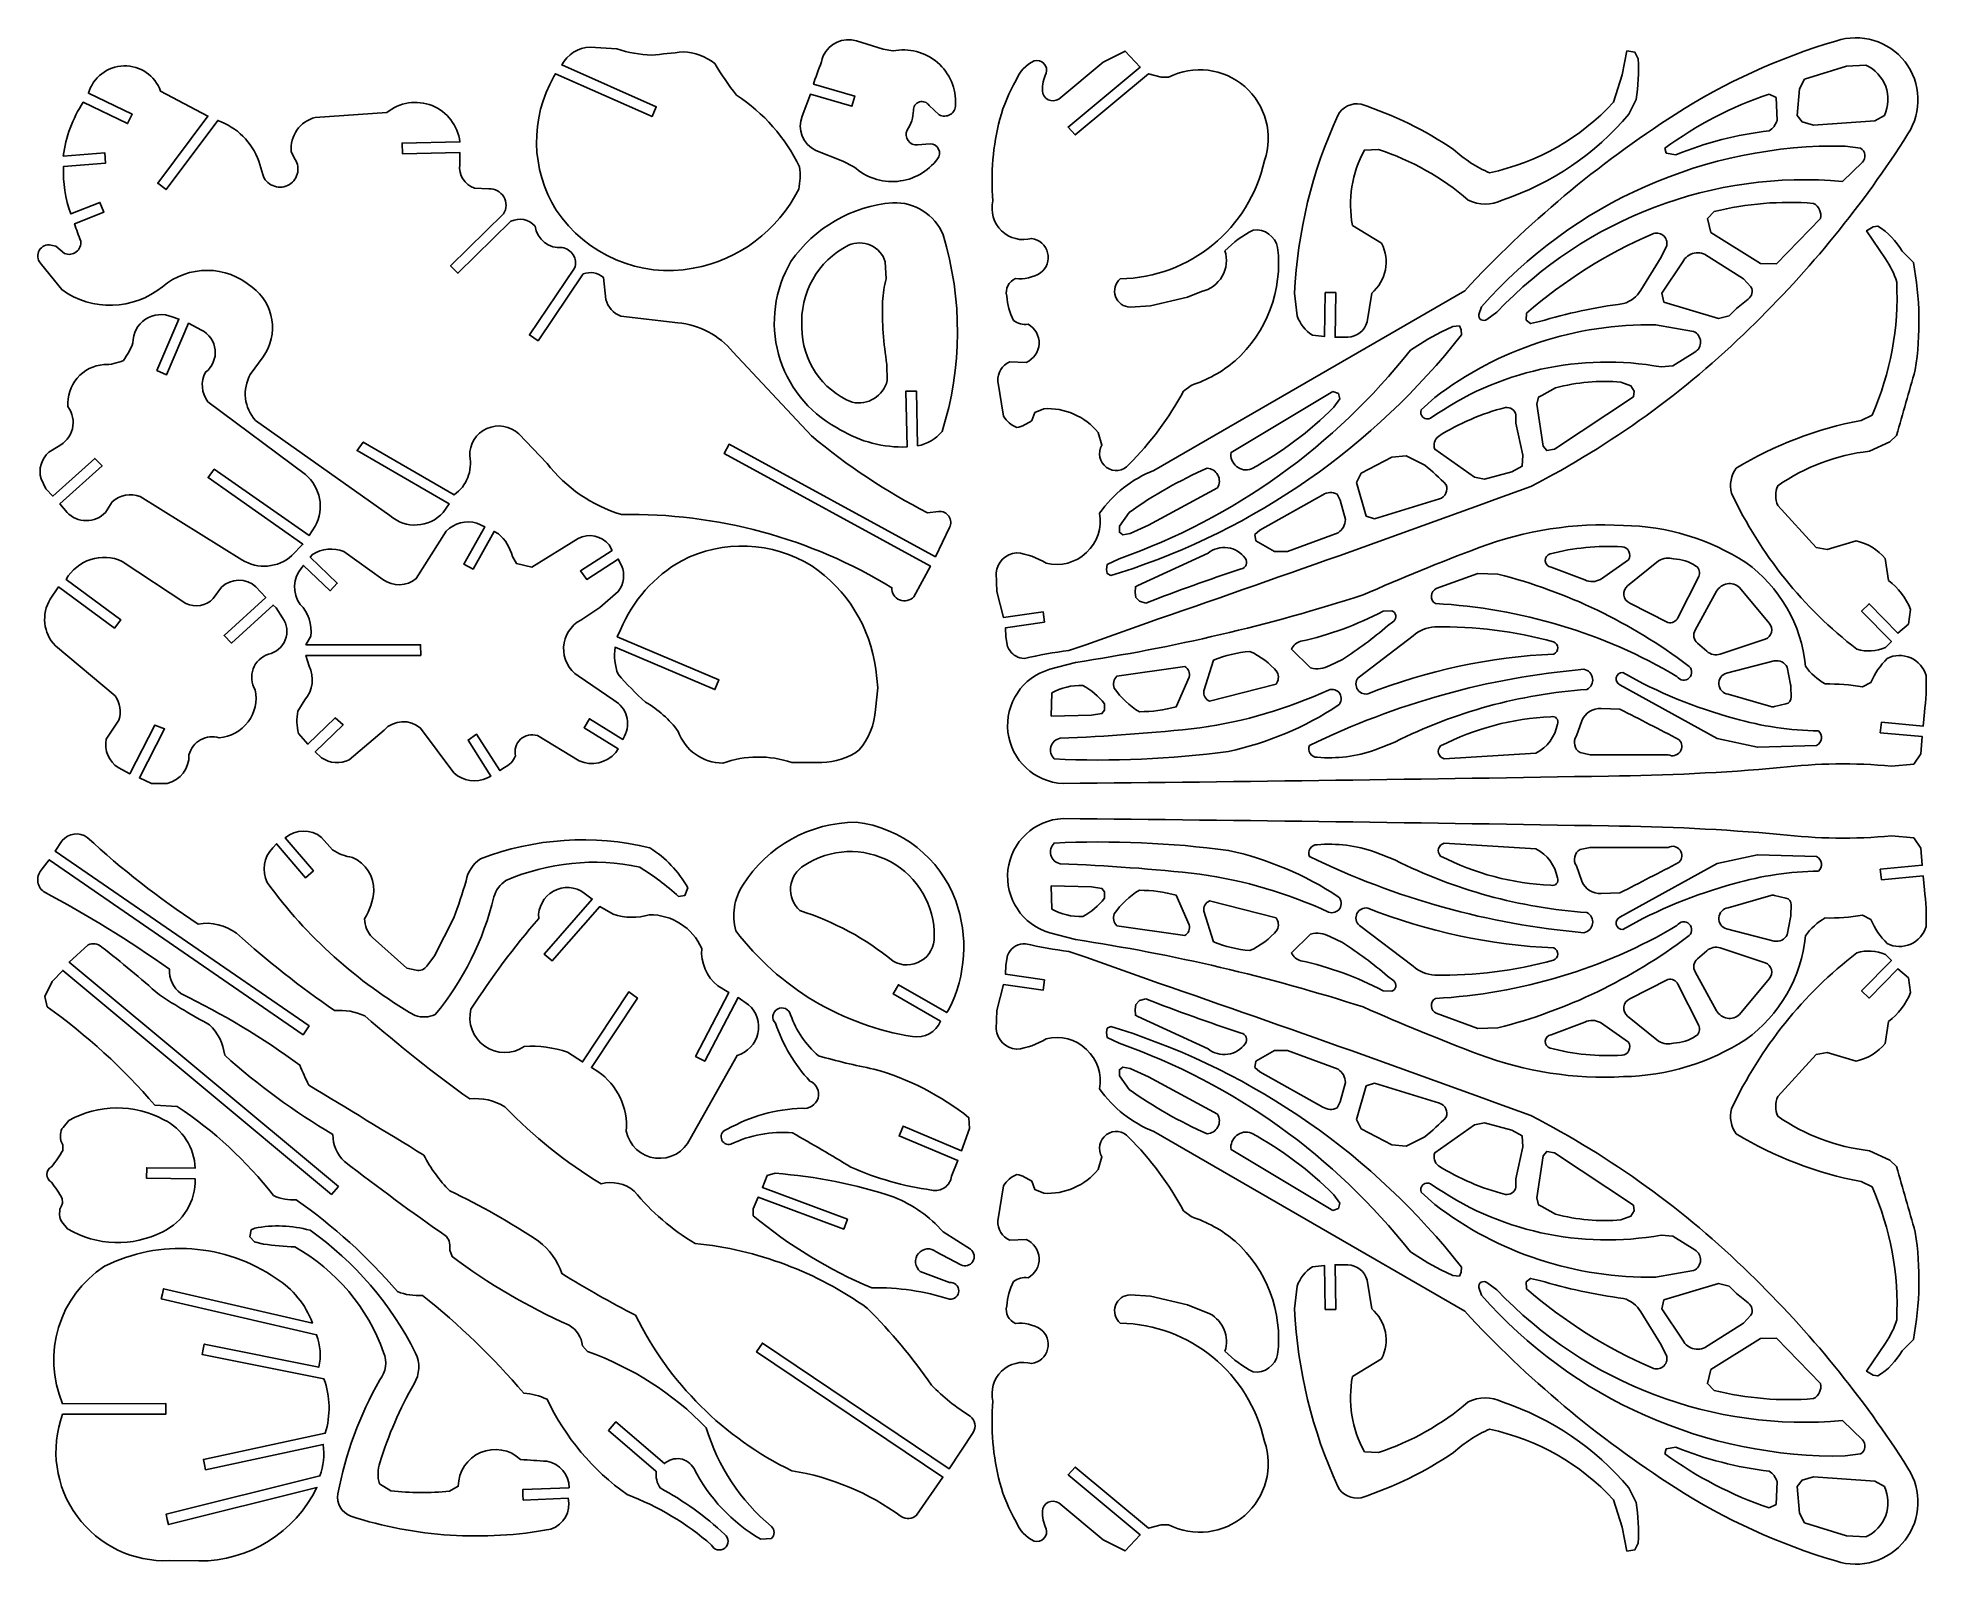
# Model space of a CAD drawing. Extents: x 0 to 272, y 0 to 220.
import ezdxf

# ---------------------------------------------------------------- set-up
doc = ezdxf.new("R2010")
doc.units = 0
doc.layers.get('0').update_dxf_attribs({"color": 1, "linetype": 'CONTINUOUS'})
doc.layers.add('CYAN', color=1, linetype='CONTINUOUS')
doc.layers.add('WHITE', color=1, linetype='CONTINUOUS')

msp = doc.modelspace()

# ---------------------------------------------------------------- linework, layer by layer
msp.add_lwpolyline([(90.21, 14.48), (90.2, 14.48), (83.19, 20.48), (82.13, 19.26), (88.97, 13.41), (89, 13.39)])
at = {"layer": 'CYAN'}
for points in [[(74.28, 214.16, 0.278211), (74.63, 194.95, 0.300575), (94.34, 186.57, 0.235277), (109.51, 197.96, 0.081652), (109.65, 201.17, 0.135758), (100.56, 211.51, -0.032034), (97.42, 216.05, 0.160399), (92.87, 217.73, 0.003849), (88.33, 217.24, -0.065579), (83.36, 218.15), (79.52, 218.43, 0.266737), (75.41, 215.85), (89.01, 209.82), (88.4, 208.44), (74.53, 214.58), (74.28, 214.16)], [(111.85, 213.76), (111.66, 213.08), (117.58, 211.36), (117.16, 209.9), (111.19, 211.64), (110, 208.49, 0.389878), (111.99, 203.51), (115.87, 201.99), (117.44, 201.2, 0.210962), (123.71, 199.09, 0.210962), (129.5, 202.31, 0.287112), (129.64, 203.73, 0.287112), (128.43, 204.48), (126.63, 204.34, -0.27089), (125.25, 204.96, -0.27089), (125.11, 206.46, 0.146519), (126.03, 209.28, -0.339033), (126.88, 210.52, -0.339033), (128.29, 210.02), (129.73, 208.68, 0.268686), (131.32, 208.71, 0.268686), (132.08, 210.11, 0.23199), (129.48, 216.2, 0.23199), (123.07, 217.87), (121.69, 218.1), (117.81, 219.3, 0.376169), (113.05, 217.17, -0.016846), (111.85, 213.76)], [(144.77, 166.35, -0.242601), (152.62, 162.92), (153.16, 161.12, 0.39427), (153.8, 157.91, 0.39427), (157.04, 158.33, 0.072087), (164.89, 168.87), (165.99, 169.72, 0.095423), (172.31, 173.23, 0.245402), (178.44, 189.55, 0.39299), (174.92, 192.08, 0.075953), (170.86, 189.1, -0.207778), (170.46, 185.43, -0.207778), (167.5, 183.22), (165.45, 182.43), (160.13, 181.17), (157.24, 180.99, -0.313665), (155.11, 182.51, -0.313665), (155.8, 185.04, 0.346356), (176.55, 202.08, 0.306172), (173.7, 212.74, 0.306172), (162.74, 214.07), (161.66, 214.07), (159.86, 214.56), (149.32, 205.78), (148.29, 206.89), (158.67, 215.54), (156.52, 217.85), (153.34, 216.26), (146.94, 210.94, -0.270555), (145.42, 210.84, -0.270555), (144.59, 212.12, -0.123319), (145.13, 214.64, 0.272786), (144.81, 216.05, 0.272786), (143.42, 216.44, 0.19896), (140.8, 213.65, 0.062456), (138.46, 208.06, 0.085486), (137.47, 196.28, 0.266468), (138.71, 191.97, 0.266468), (143.06, 190.87, -0.301854), (145.34, 188.81, -0.301854), (144.32, 185.91, -0.166684), (140.71, 185.1, 0.364502), (139.45, 182.58, 0.104139), (140.44, 179.06, 0.19586), (142.52, 178.52, -0.288009), (144.11, 175.69, -0.288009), (142.25, 173.02), (139.9, 173.11, 0.319926), (138.19, 170.32), (139, 165.27, 0.160388), (140.9, 163.64, 0.099021), (143.06, 164.64), (143.51, 165.81), (144.77, 166.35)], [(142, 130.39, -0.025674), (148.4, 131.55), (150.84, 132.36), (159.57, 135.5, 0.004879), (214.89, 155.17, 0.075067), (246.35, 177.9, 0.059366), (269.15, 205.92, 0.319402), (268.73, 216.29, 0.319402), (258.79, 219.29, 0.071695), (235.64, 208.71, 0.063741), (205.36, 183.34), (160.62, 157.48, 0.145789), (152.82, 151.31, -0.252526), (150.93, 145.64, -0.252526), (145.14, 144.11, 0.115345), (140.84, 145.62, 0.362005), (137.93, 142.71), (138.05, 140.04), (138.98, 136.32), (144.68, 137.13), (144.88, 135.63), (139.28, 134.83), (139.33, 133.53), (139.56, 132.13), (139.77, 131.74, 0.237999), (141.63, 130.44), (142, 130.39)], [(181.24, 179.72), (180.85, 182.98, -0.094543), (187.09, 208.57, -0.333152), (190.44, 210.2, -0.068634), (203.77, 203.68, 0.085361), (208.95, 200.32, 0.154055), (226.79, 210.48), (228.03, 214.41), (228.7, 217.86), (229.85, 217.67), (230.33, 216.71, -0.04993), (230.05, 210.87), (228.99, 208.76, -0.137338), (210.77, 196.4, -0.235242), (205.88, 196.4, 0.097436), (192.94, 203.68), (190.92, 203.58, 0.170122), (189.2, 192.75), (193.41, 190.17, -0.346469), (191.98, 182.98), (191.31, 178.86, -0.336852), (188.52, 176.65), (186.7, 176.65), (186.8, 183.08), (185.29, 183.08), (185.19, 176.76), (183.44, 176.94, -0.166518), (181.24, 179.72)], [(0.56, 187.13, -0.31988), (0.11, 188.93, -0.31988), (1.66, 189.95), (2.62, 189.74), (3.86, 188.71, 0.267311), (5.54, 188.93, 0.267311), (6.19, 190.5, -0.034946), (5.31, 192.99), (9.5, 194.65), (8.94, 196.06), (4.76, 194.4, -0.095629), (3.69, 201.21), (9.76, 201.71), (9.64, 203.21), (3.66, 202.73, -0.111858), (6.53, 210.47), (12.93, 207.4), (13.59, 208.76), (7.3, 211.78, -0.326429), (12.38, 215.72, -0.326429), (17.67, 212.07), (24.49, 208.49), (17.26, 198.82), (18.47, 197.91), (25.9, 207.85, -0.225527), (31.82, 201.98), (32.37, 200.06, 0.215692), (33.81, 198.47, 0.215692), (35.96, 198.5, 0.215692), (37.35, 200.13, 0.215692), (37.04, 202.25), (36.49, 203.35, -0.371763), (39.93, 208.29), (50.23, 208.98, -0.273857), (56.74, 209.99, -0.273857), (60.75, 204.76), (52.44, 204.59), (52.48, 203.07), (60.72, 203.25), (60.72, 201.49, 0.356925), (62.85, 198.13), (64.91, 197.99, -0.281633), (67.07, 196.86, -0.281633), (67.04, 194.42), (59.41, 186.94), (60.47, 185.86), (68.1, 193.34, -0.341329), (71.57, 192.63, 0.400465), (75.49, 189.55, -0.225667), (77.07, 188.5, -0.225667), (77.26, 186.61), (70.75, 176.99), (72, 176.14), (78.51, 185.76, -0.274277), (81.41, 185.25), (81.76, 182.09, 0.243499), (83.89, 179.69), (92.13, 178.73, -0.198821), (100.03, 174.54), (111.36, 162.46, 0.056866), (128.07, 151.37), (129.65, 151.58, -0.269772), (131.12, 150.87, -0.269772), (131.23, 149.24), (129.19, 145.05), (99.5, 161.25), (98.78, 159.93), (128.46, 143.71), (126.08, 139.29, -0.316059), (124.04, 138.83, -0.316059), (122.92, 140.59, 0.142845), (84, 151.12, -0.154057), (73.29, 158.47), (69.24, 162.72, 0.303818), (64.64, 163.51, 0.303818), (62.16, 159.56, -0.296003), (59.95, 153.98), (46.84, 161.55), (45.96, 160.33), (59.22, 152.65), (58.34, 151.42, -0.412997), (50.69, 150.98), (31.34, 164.64, -0.319257), (30.59, 171.3), (32.44, 173.84, 0.41178), (30.85, 183.84, 0.371821), (17.94, 183.91, -0.33855), (3.45, 183.5), (0.56, 187.13)], [(130.29, 191.38, 0.315561), (123.03, 196.01, 0.223539), (108.4, 187.55, 0.203034), (106.61, 174.21, 0.203034), (114.95, 163.65, 0.14151), (124.46, 160.83), (125.1, 160.86), (124.94, 168.9), (126.45, 168.9), (126.61, 161.02, 0.179443), (130.15, 163.07, 0.151553), (130.29, 191.38)], [(261.8, 131.73, 0.178309), (265.91, 131.97), (266.77, 132.83), (262.47, 137.22), (263.56, 138.27), (267.7, 134.04), (269.21, 135.36), (269.54, 137.46, 0.134858), (266.36, 141.63), (265.89, 144.77, 0.173397), (261.72, 147.32), (257.55, 146.11), (255.93, 146.38), (250.41, 152.43, -0.201444), (250.41, 155.26, -0.124078), (263.6, 160.24), (266.56, 161.58), (267.51, 162.52, 0.000041), (270.2, 171.94, 0.086314), (269.93, 187.41), (268.31, 189.02, 0.131982), (264.81, 192.65), (264.14, 192.52), (263.2, 191.98), (264.09, 190.6), (265.9, 187.93, -0.085466), (267.53, 184.59, -0.117263), (263.98, 165.44), (262.4, 164.67, 0.090133), (244.43, 157.79, 0.223731), (243.76, 154.21, 0.119398), (261.8, 131.73)], [(2.93, 160.94, 0.222072), (4.98, 163.47, 0.222072), (4.35, 166.67, -0.201652), (5.67, 170.77, -0.201652), (9.52, 172.71, 0.114638), (12.32, 173.32, 0.078691), (13.69, 175.83, -0.254094), (15.49, 179.23, -0.254094), (19.33, 179.57), (20.32, 179.25), (17.15, 171.86), (18.53, 171.24), (21.71, 178.65), (23.54, 177.68, -0.259187), (25.53, 174.82, -0.259187), (24.16, 171.62, 0.300378), (24.49, 167.36), (38.52, 156.88, -0.356691), (39.94, 149.47), (39.04, 148.09), (25.39, 157.65), (24.5, 156.43), (38.17, 146.85), (36.58, 145.21, -0.331547), (29.38, 144.6), (14.75, 153.73, 0.281318), (10.7, 152.94), (9.75, 151.42, -0.204909), (6.98, 150.24, -0.204909), (4.21, 151.42), (3.18, 152.67), (9.26, 158.12), (8.19, 159.19), (2.17, 153.79), (1.18, 154.84), (0.47, 156.26, -0.293985), (1.61, 160.09), (2.93, 160.94)], [(38.44, 124.44, 0.304221), (39.04, 129.31), (38.6, 130.85), (55.13, 130.85), (55.09, 132.37), (38.6, 132.37), (39.29, 133.63, 0.233117), (37.78, 138.19, -0.351314), (37.98, 143.48), (38.26, 143.8), (42.06, 140.14), (43.11, 141.23), (39.22, 144.98), (39.53, 145.37, -0.245994), (44.05, 145.78), (49.67, 141.75, 0.340843), (54.48, 141.91), (58.79, 148.75, -0.267914), (63.19, 149.89), (64.32, 149.37), (61.33, 143.97), (62.66, 143.26), (65.67, 148.68), (66.31, 148.34, -0.15581), (68.31, 145.08), (68.88, 144.07), (71.12, 143.54), (77.76, 147.69, -0.350339), (82.24, 146.75), (82.66, 145.95), (78.1, 143), (79.02, 141.79), (83.53, 144.71), (84.03, 143.78, -0.268042), (83.54, 140.04), (80.89, 137.76), (78.16, 135.93, 0.263939), (75.68, 132.02, 0.263939), (77.76, 127.88), (82.93, 124.38, -0.407929), (84.44, 119.21), (84.21, 118.75), (79.39, 121.73), (78.62, 120.43), (83.52, 117.4), (83.18, 116.85, -0.332039), (77.92, 115.67), (71.9, 119.29, 0.274917), (69.46, 118.76, 0.274917), (68.76, 116.36, -0.174824), (67.17, 114.69), (66.51, 114.25), (63.16, 119.5), (61.92, 118.64), (65.21, 113.47), (64.71, 113.21, -0.317037), (59.9, 113.94), (55.09, 120.37, 0.40502), (49.84, 120.09), (44.83, 115.81, -0.267598), (40.84, 116.1), (39.94, 116.96), (43.95, 120.85), (42.79, 121.84), (38.88, 118.05), (37.54, 119.6, -0.111066), (37.42, 122.81), (38.44, 124.44)], [(149.33, 129.83), (145.64, 128.84, 0.366705), (139.63, 119.81, 0.366705), (147.55, 112.4, 0.00176), (226.08, 113.47, 0.019272), (250.78, 114.68, -0.054091), (266.8, 114.9), (269.99, 115.18), (270.99, 116.67), (271.2, 119.15), (265.17, 119.71), (265.36, 121.21), (271.34, 120.65), (271.53, 122.66, 0.039599), (271.77, 127.93, 0.222268), (269.55, 130.48, 0.222268), (266.17, 130.41, 0.099483), (263.83, 126.94), (262.62, 126.3, 0.050308), (257.23, 126.73, -0.104991), (254.4, 129.28, 0.216969), (245.82, 144.22, 0.139122), (228.2, 149.56, 0.103936), (207.44, 146.37, 0.012451), (190.73, 139.54, -0.040807), (149.33, 129.83)], [(11.68, 121.53, 0.24375), (11.12, 125.01), (2.53, 132.24, -0.341197), (1.8, 138.94), (2.99, 140.69), (11.02, 134.78), (11.94, 135.98), (4.07, 141.77, -0.387149), (12.17, 144.38), (21.32, 138.33, 0.325969), (25.26, 139.03), (26.44, 140.65, -0.396149), (31.4, 140.73), (32.81, 139.17), (26.82, 133.7), (27.88, 132.62), (33.87, 138.09), (34.31, 137.7), (35.24, 136.23, -0.252282), (35.62, 133.08, -0.252282), (33.19, 131.02, 0.227661), (31, 128.9, 0.227661), (31.29, 125.87, -0.214917), (30.26, 121.27, -0.214917), (26.13, 118.99, 0.417481), (21.76, 116.55, -0.358906), (18.62, 112.4), (16.39, 112.4), (14.63, 113.2), (18.25, 120.25), (16.84, 120.81), (13.23, 113.78), (11.59, 114.68, -0.311574), (9.86, 118.8), (11.68, 121.53)], [(87.46, 124.12, -0.028658), (83.51, 128.12, -0.125465), (83.09, 132.01), (97.45, 125.93), (98.04, 127.32), (83.41, 133.52), (83.86, 134.5, -0.167381), (92.67, 144.48, -0.264495), (111.39, 143.72, -0.21714), (120.6, 128.84), (120.92, 126.19), (120.56, 123.05, -0.165681), (118.18, 117.18, -0.15736), (112.84, 115.43), (108.53, 115.43, 0.166736), (98.59, 115.33, -0.315054), (92.17, 119.91, 0.102001), (87.46, 124.12)], [(168.63, 124.26), (178.21, 126.69, 0.280503), (178.38, 128.42, 0.115549), (174.43, 131.42, 0.07164), (169.22, 130.16), (167.83, 125.74, 0.338486), (168.63, 124.26)], [(154.92, 126.14, 0.115549), (158.54, 122.74, 0.07164), (163.85, 123.45), (165.7, 127.7, 0.338486), (165.06, 129.26), (155.28, 127.84, 0.280503), (154.92, 126.14)], [(146.27, 115.94, -0.273831), (145.82, 117.68, -0.273831), (147.12, 118.92, 0.018139), (167.26, 120.41, 0.072123), (185.76, 125.86, -0.36066), (187.37, 125.35, -0.36066), (187.17, 123.66, -0.092796), (171.37, 117.01, -0.045243), (146.27, 115.94)], [(202.39, 115.97, -0.273207), (201.6, 116.74, -0.273207), (201.9, 117.8, -0.108218), (217.76, 122.01, -0.293754), (218.58, 121.78, -0.293754), (218.7, 120.94, -0.236387), (215.61, 116.77), (202.39, 115.97)], [(131.16, 79.95, 0.205405), (132.11, 95.52, 0.282878), (117.77, 106.83, 0.256947), (101.48, 97.77, 0.217825), (100.47, 91.2, 0.1944), (125.89, 75.98, 0.349435), (129.94, 78.17), (123.11, 82.11), (123.87, 83.42), (130.82, 79.41), (131.16, 79.95)], [(149.33, 89.93), (145.64, 90.92, -0.366705), (139.63, 99.95, -0.366705), (147.55, 107.36, -0.00176), (226.08, 106.29, -0.019272), (250.78, 105.08, 0.054091), (266.8, 104.87), (269.99, 104.58), (270.99, 103.1), (271.2, 100.62), (265.17, 100.05), (265.36, 98.55), (271.34, 99.11), (271.53, 97.1, -0.039599), (271.77, 91.83, -0.222268), (269.55, 89.28, -0.222268), (266.17, 89.35, -0.099483), (263.83, 92.82), (262.62, 93.46, -0.050308), (257.23, 93.04, 0.104991), (254.4, 90.49, -0.216969), (245.82, 75.54, -0.139122), (228.2, 70.2, -0.103936), (207.44, 73.39, -0.012451), (190.73, 80.23, 0.040807), (149.33, 89.93)], [(0.84, 96.83, -0.215197), (0, 98.42, -0.215197), (0.64, 100.1), (1.65, 101.42), (38.19, 76.24), (39.04, 77.49), (2.5, 102.67), (3.52, 104.18, -0.38886), (7.11, 104.65, 0.041025), (23.07, 92.17, -0.206345), (28.61, 90.84, 0.031377), (42.7, 79.7, -0.134516), (47.08, 78.93, 0.023214), (62.17, 66.98, -0.168201), (67.24, 65.85, 0.065615), (81.06, 54.77, -0.241337), (85.85, 53.72, 0.085967), (94.59, 46.18, -0.131345), (119.43, 36.84, -0.043454), (128.61, 25.8, 0.062808), (134.21, 21.32, -0.387229), (134.61, 18.99), (131.17, 13.75), (104.3, 31.83), (103.46, 30.57), (130.27, 12.54), (126.47, 7.05, -0.326476), (124.27, 6.85, 0.120778), (108.51, 13.45, -0.166251), (86.03, 35.84, -0.017436), (75.42, 41.84, 0.151003), (72.08, 46.51, 0.036539), (59.29, 53.76, -0.077294), (55.55, 58.9, 0.00168), (38.99, 68.98, -0.010788), (37.72, 71.85, 0.044518), (20.61, 82.15, -0.249765), (18.94, 85.69, 0.030814), (0.84, 96.83)], [(33.01, 98.15, -0.318618), (33.83, 103.16), (34.37, 103.72), (38.55, 98.8), (39.66, 99.83), (35.61, 104.6, -0.358439), (40.84, 104.64), (42.41, 102.86, 0.117781), (45.29, 101.77, -0.298046), (48.38, 96.94, -0.116753), (47.03, 92.93, 0.193325), (48.16, 90.23), (53.13, 85.83), (54.46, 85.53, 0.298079), (56.01, 86.11), (57.09, 87.57), (59.88, 93.06, 0.016796), (61.65, 98.41, -0.205582), (63.71, 101.54, -0.152981), (88.08, 103.14, -0.125344), (93.55, 97.39), (93.13, 96.29), (92.23, 96.15, 0.042027), (86.63, 100.37, 0.155943), (67.38, 98.43, 0.189442), (65.65, 96.08, -0.112791), (57.2, 79.13, -0.188211), (54.3, 78.99, -0.104433), (33.01, 98.15)], [(147.12, 100.84, -0.018139), (167.26, 99.36, -0.072123), (185.76, 93.9, 0.36066), (187.37, 94.41, 0.36066), (187.17, 96.1, 0.092796), (171.37, 102.76, 0.045243), (146.27, 103.82, 0.273831), (145.82, 102.08, 0.273831), (147.12, 100.84)], [(201.9, 101.96, -0.273207), (201.6, 103.02, -0.273207), (202.39, 103.79), (215.61, 102.99, -0.236387), (218.7, 98.82, -0.293754), (218.58, 97.98, -0.293754), (217.76, 97.75, -0.108218), (201.9, 101.96)], [(109.66, 94.1, -0.237076), (108.35, 97.52, -0.237076), (110.31, 100.61, -0.277697), (122.75, 101.12, -0.277697), (129.03, 90.37, -0.273168), (127.11, 86.85, -0.273168), (123.1, 86.82, 0.096121), (109.66, 94.1)], [(70.02, 74.53, -0.311702), (64.32, 74.58, -0.311702), (62.34, 79.93, -0.033031), (72.09, 92.97, -0.292453), (74.2, 96.9, -0.292453), (78.66, 96.63), (79.81, 95.77), (72.88, 87.85), (74.02, 86.85), (80.88, 94.69), (82.82, 93.59, 0.156554), (88.02, 93.5, -0.299939), (95.56, 88.65, 0.245928), (97.85, 83.25), (99.47, 82.3), (94.66, 73.11), (96, 72.41), (100.8, 81.58), (102.29, 80.55, -0.275306), (103.64, 76.42, -0.275306), (100.64, 73.26), (93.91, 61.25, -0.32374), (88.9, 58.47, -0.32374), (84.7, 62.35, 0.268526), (80.62, 70.93), (79.68, 71.49), (86.3, 81.51), (85.06, 82.39), (78.42, 72.32), (76.25, 73.7, 0.103684), (70.02, 74.53)], [(155.28, 91.92), (165.06, 90.5, 0.338486), (165.7, 92.06), (163.85, 96.31, 0.07164), (158.54, 97.02, 0.115549), (154.92, 93.62, 0.280503), (155.28, 91.92)], [(169.22, 89.6, 0.07164), (174.43, 88.34, 0.115549), (178.38, 91.34, 0.280503), (178.21, 93.07), (168.63, 95.5, 0.338486), (167.83, 94.02), (169.22, 89.6)], [(145.14, 75.66, -0.252526), (150.93, 74.12, -0.252526), (152.82, 68.45, 0.145789), (160.62, 62.29), (205.36, 36.42, 0.063741), (235.64, 11.05, 0.071695), (258.79, 0.47, 0.319402), (268.73, 3.47, 0.319402), (269.15, 13.84, 0.059366), (246.35, 41.86, 0.075067), (214.89, 64.59, 0.004879), (159.57, 84.26), (150.84, 87.4), (148.4, 88.21, -0.025121), (142.14, 89.34, 0.291863), (139.77, 88.02), (139.56, 87.63), (139.33, 86.24), (139.28, 84.93), (144.88, 84.13), (144.68, 82.63), (138.98, 83.45), (138.05, 79.72), (137.93, 77.05, 0.362005), (140.84, 74.14, 0.115345), (145.14, 75.66)], [(265.9, 31.83), (264.09, 29.16), (263.2, 27.78), (264.14, 27.24), (264.81, 27.11, 0.131982), (268.31, 30.74), (269.93, 32.36, 0.086314), (270.2, 47.82, 0.000041), (267.51, 57.24), (266.56, 58.18), (263.6, 59.53, -0.124078), (250.41, 64.5, -0.201444), (250.41, 67.33), (255.93, 73.38), (257.55, 73.65), (261.72, 72.44, 0.173397), (265.89, 74.99), (266.36, 78.13, 0.134858), (269.54, 82.3), (269.21, 84.4), (267.7, 85.72), (263.56, 81.5), (262.47, 82.54), (266.77, 86.93), (265.91, 87.79, 0.178309), (261.8, 88.03, 0.119398), (243.76, 65.55, 0.223731), (244.43, 61.97, 0.090133), (262.4, 55.09), (263.98, 54.33, -0.117263), (267.53, 35.18, -0.085466), (265.9, 31.83)], [(99.76, 60.46, -0.203408), (98.9, 60.57, -0.203408), (98.38, 61.27, -0.203408), (98.52, 62.13, -0.203408), (99.24, 62.62, -0.120693), (109.99, 65.66, 0.379417), (112.29, 67.11, 0.379417), (111.12, 69.56, -0.105965), (106.18, 77.88, -0.236351), (105.8, 78.97, -0.236351), (106.45, 79.93, -0.236351), (107.61, 79.99, -0.236351), (108.35, 79.09, 0.128578), (112.34, 73.2, 0.021624), (120.31, 71.29, -0.101797), (134.02, 64.27), (134.1, 62.71), (132.96, 59.54), (124.54, 63.06), (124.24, 62.36), (123.95, 61.66), (132.43, 58.12), (131.5, 55.86, -0.213074), (130.52, 54.23, -0.213074), (128.64, 53.87, -0.069746), (117.02, 57.16, 0.009448), (108.61, 62.1, 0.137588), (99.76, 60.46)], [(3.42, 51.6, 0.133343), (3.54, 52.12), (3.52, 52.63, 0.035846), (1.96, 55, -0.277862), (1.3, 56.12, -0.277862), (1.98, 57.23, 0.035846), (3.6, 59.57), (3.63, 60.08, 0.133343), (3.52, 60.59), (3.34, 60.97, -0.116456), (3.28, 61.2), (3.28, 61.91, -0.176549), (3.64, 62.88), (4.48, 63.88, -0.257665), (18.16, 63.99, -0.276428), (22.65, 57.01), (15.69, 57.09), (15.67, 55.58), (22.63, 55.5, -0.301811), (17.98, 47.87, -0.257665), (4.3, 48.29), (3.48, 49.31, -0.176549), (3.15, 50.29), (3.17, 51.01, -0.116456), (3.22, 51.23), (3.42, 51.6)], [(145.13, 5.12, -0.272786), (144.81, 3.72, -0.272786), (143.42, 3.32, -0.19896), (140.8, 6.11, -0.062456), (138.46, 11.7, -0.085486), (137.47, 23.48, -0.266468), (138.71, 27.79, -0.266468), (143.06, 28.89, 0.301854), (145.34, 30.95, 0.301854), (144.32, 33.85, 0.166684), (140.71, 34.66, -0.364502), (139.45, 37.18, -0.104139), (140.44, 40.7, -0.19586), (142.52, 41.24, 0.288009), (144.11, 44.08, 0.288009), (142.25, 46.74), (139.9, 46.65, -0.319926), (138.19, 49.45), (139, 54.49, -0.160388), (140.9, 56.12, -0.099021), (143.06, 55.13), (143.51, 53.95), (144.77, 53.41, 0.242601), (152.62, 56.84), (153.16, 58.64, -0.39427), (153.8, 61.85, -0.39427), (157.04, 61.44, -0.072087), (164.89, 50.89), (165.99, 50.04, -0.095423), (172.31, 46.53, -0.245402), (178.44, 30.21, -0.39299), (174.92, 27.69, -0.075953), (170.86, 30.66, 0.353677), (168.7, 36.07), (165.45, 37.33), (160.13, 38.59), (157.24, 38.77, 0.313665), (155.11, 37.25, 0.313665), (155.8, 34.72, -0.346356), (176.55, 17.68, -0.306172), (173.7, 7.02, -0.306172), (162.74, 5.69), (161.66, 5.69), (159.86, 5.2), (149.32, 13.99), (148.29, 12.88), (158.67, 4.22), (156.52, 1.91), (153.34, 3.5), (146.94, 8.82, 0.270555), (145.42, 8.92, 0.270555), (144.59, 7.65, 0.123319), (145.13, 5.12)], [(120.03, 39.8, -0.074398), (102.97, 50.17), (102.97, 51.18), (103.68, 52.85), (116, 48.25), (116.53, 49.67), (104.28, 54.24), (104.99, 55.96), (106.13, 56.28, -0.061824), (123.27, 52.84, -0.115287), (130.29, 47.86), (134.26, 45.34, -0.388159), (134.56, 43.58, -0.388159), (132.84, 43.12), (129.31, 44.98, 0.416908), (126.73, 44.73, 0.416908), (127, 42.15), (131.22, 40.57, -0.21036), (132.15, 40.25, -0.21036), (132.55, 39.35, -0.21036), (132.15, 38.45, -0.21036), (131.22, 38.14, 0.084645), (120.03, 39.8)], [(49.17, 11.57, -0.153267), (49.24, 14.62, -0.054935), (54.15, 25.97, 0.261944), (54.35, 30.41, 0.125177), (39.18, 48.09, 0.114209), (31.23, 48.38), (30.69, 48.12), (30.53, 47.15), (31.19, 46.41), (32.5, 46.08, 0.019213), (37.01, 45.68, -0.181939), (49.76, 30.5, -0.278731), (49.23, 26.54, 0.081862), (43.19, 10.16, 0.354834), (45.05, 6.91, 0.124312), (73.85, 5.05, 0.378019), (76.35, 9.49), (69.86, 9.23), (69.83, 9.99), (69.8, 10.74), (76.46, 11.01, 0.374954), (73.26, 14.82, -0.003683), (69.48, 15.09, 0.297803), (63.74, 16.09, 0.297803), (60.52, 11.24), (59.26, 10.51, -0.054868), (50.83, 10.58), (49.17, 11.57)], [(3.57, 23.11), (18.44, 23.13), (18.44, 21.61), (3.58, 21.59, 0.251089), (5.65, 6.93, 0.251089), (19, 0.52), (23.16, 0.47, 0.287026), (40.18, 11.05), (18.82, 5.72), (18.64, 6.45), (18.46, 7.19), (40.6, 12.71, 0.113733), (41.09, 17.25), (24.15, 13.6), (23.99, 14.34), (23.83, 15.08), (41.37, 18.86, 0.162973), (41.19, 26.68), (23.65, 30.2), (23.8, 30.95), (23.95, 31.69), (40.44, 28.37, 0.146364), (40.13, 33.03), (17.77, 38.19), (17.94, 38.92), (18.11, 39.66), (39.52, 34.73, 0.168949), (34.3, 41.14, 0.273921), (9.6, 42.89, 0.363569), (3.57, 23.11)], [(190.92, 16.18, -0.170122), (189.2, 27.01), (193.41, 29.59, 0.346469), (191.98, 36.78), (191.31, 40.9, 0.336852), (188.52, 43.11), (186.7, 43.11), (186.8, 36.69), (185.29, 36.69), (185.19, 43), (183.44, 42.82, 0.166518), (181.24, 40.04), (180.85, 36.78, 0.094543), (187.09, 11.2, 0.333152), (190.44, 9.57, 0.068634), (203.77, 16.08, -0.085361), (208.95, 19.44, -0.154055), (226.79, 9.28), (228.03, 5.35), (228.7, 1.9), (229.85, 2.09), (230.33, 3.05, 0.04993), (230.05, 8.9), (228.99, 11, 0.137338), (210.77, 23.37, 0.235242), (205.88, 23.37, -0.097436), (192.94, 16.08), (190.92, 16.18)]]:
    msp.add_lwpolyline(points, format="xyb", close=True, dxfattribs=at)
for points in [[(260.31, 215.68), (254.26, 213.82)], [(255.54, 207.2), (264.38, 207.78)], [(241.88, 179.36), (234.04, 181.7)], [(215.74, 167.02), (216.64, 160.95)], [(218.29, 160.53), (229.66, 168.09)], [(213.73, 159.67), (212.74, 164.27)], [(190.46, 157.07), (194.89, 159.4)], [(191.16, 150.87), (189.8, 155.75)], [(208.19, 156.23), (212.13, 157.29)], [(175.14, 148.24), (175.88, 148.86)], [(175.88, 70.9), (175.14, 71.52)], [(189.8, 64.01), (191.16, 68.89)], [(194.89, 60.36), (190.46, 62.7)], [(208.19, 63.54), (212.13, 62.47)], [(213.73, 60.09), (212.74, 55.49)], [(216.64, 58.82), (215.74, 52.74)], [(229.66, 51.68), (218.29, 59.23)], [(234.04, 38.06), (241.88, 40.4)], [(255.54, 12.56), (264.38, 11.98)], [(260.31, 4.08), (254.26, 5.94)]]:
    msp.add_lwpolyline(points, dxfattribs=at)
for points in [[(265.77, 208.59, 0.419715), (263.1, 215.8)], [(249.16, 211.65, 0.076674), (234.17, 203.85)], [(235.77, 202.91, -0.069027), (249.16, 206.35, 0.187194), (250.31, 207.87), (250.19, 211.15)], [(260.12, 204.17, 0.220839), (207.77, 181)], [(209.99, 180.26, -0.229439), (259.75, 199.08), (262.59, 201.83, 0.234598), (262.97, 202.91, 0.234598), (262.34, 203.88)], [(250.23, 187.22), (256.55, 193.74, 0.345821), (255.57, 195.92, 0.081447), (241.28, 194.73)], [(214.24, 180.1, -0.077042), (232.35, 191.5, -0.282386), (233.9, 191.33, -0.282386), (234.44, 189.86)], [(122.26, 170.4, -0.405194), (117.2, 167.29, -0.306231), (109.98, 178.04, -0.302678), (116.67, 189.89, -0.213759), (119.86, 189.88, -0.213759), (121.98, 187.5)], [(216.13, 178.91, -0.038647), (228.2, 181.49, 0.196269), (230.7, 183.42), (233.62, 188.18)], [(245.49, 185.06), (240.4, 188.26, 0.222407), (238.4, 188.75, 0.222407), (236.75, 187.52), (233.75, 182.97)], [(122.12, 185.06, 0.057143), (121.59, 181.81, 0.048727), (122.21, 172.74)], [(246.15, 182.15, 0.385556), (246.56, 183.91)], [(207.4, 179.93, 0.305457), (207.73, 179.17, 0.305457), (208.55, 179.19)], [(155.82, 142.77, 0.15031), (204.89, 177)], [(201.04, 167.97, -0.169421), (232.84, 178.44), (238.3, 177.46, -0.287606), (239.31, 176.03, -0.287606), (238.47, 174.5), (235.34, 172.53)], [(155.61, 144.74, 0.142124), (197.54, 174.78)], [(233.66, 172.37, 0.202059), (200.46, 164.98, -0.314296), (199.36, 165.12, -0.314296), (199.11, 166.21)], [(186.39, 168.84), (171.74, 160.07, 0.266851), (172.52, 158.04, 0.266851), (174.66, 157.69, 0.070358), (186.54, 166.58)], [(227.85, 170.18, 0.086639), (218.45, 169.36)], [(212.74, 165.46, 0.393209), (211.22, 166.53, 0.077013), (201.57, 162.38, 0.309503), (201.04, 160.53), (206.75, 156.51)], [(157.05, 151.4, -0.052027), (168.28, 157.79, -0.264727), (169.84, 156.8, -0.264727), (169.78, 154.96), (159.85, 149.6)], [(199.62, 158.21, -0.037446), (202.7, 155.38, -0.202389), (202.65, 154.18, -0.202389), (201.75, 153.37), (192.39, 150.5)], [(187.01, 154.07, 0.261423), (184.96, 153.95)], [(188.2, 150.42, -0.244826), (187.13, 148.49), (179.87, 145.82)], [(159.48, 138.38, -0.012754), (173.19, 143.3, 0.264096), (173.91, 143.9, 0.264096), (173.77, 144.82, 0.206548), (171.26, 146.34, 0.206548), (168.43, 145.56)], [(228.92, 144.61, 0.269297), (229, 145.82, 0.269297), (227.98, 146.49, 0.077606), (217.68, 145.46, 0.359599), (216.95, 144.44, 0.359599), (217.81, 143.54)], [(233.27, 144.48, -0.205214), (235.42, 144.74, -0.129646), (238.65, 143.71, -0.367264), (239.05, 142.19)], [(210.14, 142.55, -0.100156), (237.47, 129.39, -0.230542), (238.02, 128.55, -0.230542), (237.69, 127.6, -0.230542), (236.75, 127.28, -0.230542), (235.91, 127.82, 0.121097), (201.14, 138.3, -0.272922), (200.57, 139.41, -0.272922), (201.27, 140.45)], [(222.65, 141.7, 0.241309), (224.89, 141.79)], [(228.79, 140.85, 0.256454), (228.28, 139.5, 0.256454), (229.15, 138.34)], [(241.62, 140.07, -0.231442), (243.14, 141.15, -0.231442), (244.93, 140.61), (249.19, 135.46, -0.256516), (249.52, 134.16, -0.256516), (248.61, 133.18)], [(193.61, 137.21, -0.068523), (181.77, 132.88, 0.193056), (180.42, 131.75), (183.19, 129.06, 0.210244), (185.95, 129.41)], [(195.17, 135.79, 0.268251), (195.45, 136.61, 0.268251), (194.88, 137.28)], [(234.61, 135.57, 0.340388), (236.05, 136.24)], [(187.79, 130.26, 0.033718), (194.24, 135.08)], [(197.93, 133.66, -0.165381), (201.05, 134.94, -0.071204), (218.13, 132.81, -0.300739), (218.75, 131.95, -0.300739), (218.2, 131.04, 0.083166), (191.41, 125.3, -0.337708), (189.86, 126.08, -0.337708), (190.2, 127.78)], [(238.52, 134.47, 0.354027), (238.85, 132.6)], [(240.19, 131.43, 0.264471), (242.15, 131.04)], [(195.31, 118.36, -0.099214), (222.95, 125.94, 0.318134), (223.77, 127.54, 0.318134), (222.53, 128.85, 0.092212), (183.04, 117.87, 0.260483), (183.1, 116.72, 0.260483), (184.11, 116.17, 0.105981), (192.47, 117.23)], [(256, 117.89, 0.253806), (256.71, 118.87, 0.253806), (256.27, 119.99, -0.068252), (244.18, 121.78, -0.064987), (228.11, 128.37, 0.371076), (227.16, 127.67, 0.371076), (227.71, 126.62), (241.71, 118.88)], [(243.27, 125.25, -0.35392), (241.93, 126.68, -0.35392), (243.05, 128.3), (249.91, 130.04, -0.327137), (251.79, 129.15)], [(153.5, 123.88, 0.107195), (150.39, 126.5, 0.142639), (145.92, 125.44), (145.85, 122.11)], [(252.29, 126.3, 0.037149), (252.25, 126.67)], [(225.02, 123.18, 0.336558), (222.24, 121.43)], [(227.71, 123.09, -0.004434), (236.22, 118.7, -0.371204), (236.36, 116.95, -0.371204), (234.65, 116.55)], [(249.43, 123.48, 0.12813), (249.93, 123.47)], [(251.57, 123.85, 0.359029), (252.35, 124.87)], [(221.43, 119.24, 0.207274), (221.19, 117.93, 0.207274), (221.97, 116.86)], [(192.47, 102.53, 0.105981), (184.11, 103.59, 0.260483), (183.1, 103.04, 0.260483), (183.04, 101.89, 0.092212), (222.53, 90.92, 0.318134), (223.77, 92.22, 0.318134), (222.95, 93.82, -0.099214), (195.31, 101.4)], [(227.71, 96.67, 0.004434), (236.22, 101.06, 0.371204), (236.36, 102.81, 0.371204), (234.65, 103.21)], [(221.97, 102.9, 0.207274), (221.19, 101.83, 0.207274), (221.43, 100.53)], [(256, 101.87, -0.253806), (256.71, 100.89, -0.253806), (256.27, 99.77, 0.068252), (244.18, 97.98, 0.064987), (228.11, 91.39, -0.371076), (227.16, 92.09, -0.371076), (227.71, 93.14), (241.71, 100.89)], [(222.24, 98.33, 0.336558), (225.02, 96.58)], [(145.85, 97.66), (145.92, 94.33, 0.142639), (150.39, 93.26, 0.107195), (153.5, 95.88)], [(249.93, 96.3, 0.12813), (249.43, 96.28)], [(252.35, 94.9, 0.359029), (251.57, 95.91)], [(197.93, 86.1, 0.165381), (201.05, 84.82, 0.071204), (218.13, 86.95, 0.300739), (218.75, 87.81, 0.300739), (218.2, 88.72, -0.083166), (191.41, 94.46, 0.337708), (189.86, 93.68, 0.337708), (190.2, 91.98)], [(201.27, 79.32, -0.272922), (200.57, 80.35, -0.272922), (201.14, 81.46, 0.121097), (235.91, 91.94, -0.230542), (236.75, 92.49, -0.230542), (237.69, 92.16, -0.230542), (238.02, 91.21, -0.230542), (237.47, 90.37, -0.100156), (210.14, 77.21)], [(243.27, 94.51, 0.35392), (241.93, 93.08, 0.35392), (243.05, 91.47), (249.91, 89.72, 0.327137), (251.79, 90.61)], [(252.25, 93.09, 0.037149), (252.29, 93.47)], [(193.61, 82.56, 0.068523), (181.77, 86.88, -0.193056), (180.42, 88.01), (183.19, 90.7, -0.210244), (185.95, 90.35)], [(90.21, 14.48, -0.229924), (92.47, 15.17, -0.229924), (94.41, 13.81, 0.143417), (104.04, 3.6), (105.59, 3.73, 0.225558), (105.98, 4.58, 0.225558), (105.58, 5.42, -0.143923), (96.18, 19.66, 0.115735), (79.12, 30.62), (78.38, 31.45, 0.238366), (76.5, 34.41, -0.056727), (59.62, 44.3), (59.28, 45.22, 0.200148), (58.84, 47.18, -0.012185), (44.15, 57.97, -0.209624), (42.48, 61.86, -0.049795), (26.9, 73.29, 0.171924), (24.71, 77.67, -0.020976), (17.5, 81.97, 0.015035), (9.2, 88.86, 0.307856), (7.24, 89.17), (4.5, 86.68), (43.27, 54.37), (42.25, 53.25), (3.59, 85.48), (2.08, 83.9), (1.02, 81.75), (1.33, 80.26, -0.06081), (16.87, 66.08), (20.08, 65.9, -0.079334), (33.95, 53.09, 0.135625), (37.2, 52.48, -0.062648), (51.76, 39.25, 0.115529), (55.36, 38.71, -0.048397), (69.93, 24.62, -0.088091), (73.3, 23.76, 0.128695), (84.82, 10.03, -0.089351), (96.96, 2.77, 0.227878), (97.8, 2.09, 0.227878), (98.86, 2.33, 0.227878), (99.34, 3.3, 0.227878), (98.88, 4.28, 0.065895), (89.57, 10.98, -0.173847), (89, 13.39)], [(194.24, 84.68, 0.033718), (187.79, 89.5)], [(238.85, 87.17, 0.354027), (238.52, 85.29)], [(242.15, 88.72, 0.264471), (240.19, 88.33)], [(241.62, 79.69, 0.231442), (243.14, 78.61, 0.231442), (244.93, 79.15), (249.19, 84.3, 0.256516), (249.52, 85.6, 0.256516), (248.61, 86.58)], [(194.88, 82.49, 0.268251), (195.45, 83.15, 0.268251), (195.17, 83.97)], [(236.05, 83.52, 0.340388), (234.61, 84.2)], [(168.43, 74.2, 0.206548), (171.26, 73.42, 0.206548), (173.77, 74.94, 0.264096), (173.91, 75.86, 0.264096), (173.19, 76.46, -0.012754), (159.48, 81.38)], [(229.15, 81.42, 0.256454), (228.28, 80.26, 0.256454), (228.79, 78.91)], [(204.89, 42.77, 0.15031), (155.82, 76.99)], [(217.81, 76.23, 0.359599), (216.95, 75.32, 0.359599), (217.68, 74.3, 0.077606), (227.98, 73.27, 0.269297), (229, 73.94, 0.269297), (228.92, 75.15)], [(224.89, 77.97, 0.241309), (222.65, 78.06)], [(239.05, 77.57, -0.367264), (238.65, 76.05, -0.129646), (235.42, 75.02, -0.205214), (233.27, 75.29)], [(197.54, 44.98, 0.142124), (155.61, 75.02)], [(179.87, 73.94), (187.13, 71.27, -0.244826), (188.2, 69.34)], [(159.85, 70.17), (169.78, 64.8, -0.264727), (169.84, 62.96, -0.264727), (168.28, 61.97, -0.052027), (157.05, 68.37)], [(192.39, 69.26), (201.75, 66.39, -0.202389), (202.65, 65.58, -0.202389), (202.7, 64.38, -0.037446), (199.62, 61.55)], [(184.96, 65.82, 0.261423), (187.01, 65.69)], [(212.74, 54.3, -0.393209), (211.22, 53.24, -0.077013), (201.57, 57.38, -0.309503), (201.04, 59.23), (206.75, 63.25)], [(186.54, 53.18, 0.070358), (174.66, 62.07, 0.266851), (172.52, 61.72, 0.266851), (171.74, 59.7), (186.39, 50.92)], [(233.66, 47.39, -0.202059), (200.46, 54.78, 0.314296), (199.36, 54.64, 0.314296), (199.11, 53.55)], [(201.04, 51.79, 0.169421), (232.84, 41.32), (238.3, 42.3, 0.287606), (239.31, 43.73, 0.287606), (238.47, 45.26), (235.34, 47.23)], [(218.45, 50.4, 0.086639), (227.85, 49.58)], [(233.62, 31.58), (230.7, 36.34, 0.196269), (228.2, 38.27, -0.038647), (216.13, 40.86)], [(208.55, 40.57, 0.305457), (207.73, 40.59, 0.305457), (207.4, 39.83)], [(207.77, 38.76, 0.220839), (260.12, 15.59)], [(262.34, 15.88, 0.234598), (262.97, 16.85, 0.234598), (262.59, 17.93), (259.75, 20.68, -0.229439), (209.99, 39.5)], [(214.24, 39.67, 0.077042), (232.35, 28.26, 0.282386), (233.9, 28.44, 0.282386), (234.44, 29.9)], [(233.75, 36.79), (236.75, 32.24, 0.222407), (238.4, 31.01, 0.222407), (240.4, 31.5), (245.49, 34.7)], [(246.56, 35.85, 0.385556), (246.15, 37.61)], [(250.23, 32.54), (256.55, 26.02, -0.345821), (255.57, 23.84, -0.081447), (241.28, 25.03)], [(235.77, 16.86, 0.069027), (249.16, 13.41, -0.187194), (250.31, 11.89), (250.19, 8.61)], [(234.17, 15.91, 0.076674), (249.16, 8.12)], [(263.1, 3.96, 0.419715), (265.77, 11.17)]]:
    msp.add_lwpolyline(points, format="xyb", dxfattribs=at)
at = {"layer": 'WHITE'}
for points in [[(263.1, 215.8), (260.31, 215.68)], [(255.54, 207.2), (253.91, 207.66), (253.21, 208.59), (253.56, 212.43), (254.26, 213.82)], [(249.16, 211.65), (250.19, 211.15)], [(264.38, 207.78), (265.77, 208.59)], [(235.77, 202.91), (234.38, 203.15), (234.17, 203.85)], [(262.34, 203.88), (260.12, 204.17)], [(241.28, 194.73), (240.29, 193.74), (240.78, 191.73), (247.93, 187.26), (250.23, 187.22)], [(234.44, 189.86), (233.62, 188.18)], [(122.12, 185.06), (121.98, 187.5)], [(245.49, 185.06), (246.56, 183.91)], [(234.04, 181.7), (233.75, 182.97)], [(246.15, 182.15), (244.47, 180.8), (243.44, 179.73), (241.88, 179.36)], [(207.77, 181), (207.4, 179.93)], [(208.55, 179.19), (209.99, 180.26)], [(216.13, 178.91), (214.85, 178.62), (214.2, 179.11), (214.24, 180.1)], [(204.89, 177), (204.85, 177.69), (204.6, 178.27), (203.66, 178.19), (201.93, 177.37), (200.04, 176.38), (197.54, 174.78)], [(122.26, 170.4), (122.21, 172.74)], [(233.66, 172.37), (235.34, 172.53)], [(186.39, 168.84), (187.19, 168.53), (187.38, 167.77), (186.54, 166.58)], [(218.45, 169.36), (216.44, 168.25), (215.99, 168.04), (215.74, 167.02)], [(227.85, 170.18), (229.29, 169.64), (229.74, 168.86), (229.66, 168.09)], [(201.04, 167.97), (199.11, 166.21)], [(212.74, 164.27), (212.74, 165.46)], [(218.29, 160.53), (217.18, 160.33), (216.64, 160.95)], [(194.89, 159.4), (196.95, 159.57), (199.62, 158.21)], [(213.73, 159.67), (213.61, 158.07), (212.13, 157.29)], [(189.8, 155.75), (190.46, 157.07)], [(206.75, 156.51), (208.19, 156.23)], [(175.88, 148.86), (184.96, 153.95)], [(187.01, 154.07), (187.46, 153.17), (188.2, 150.42)], [(159.85, 149.6), (157.24, 148.41), (156.17, 148.22), (155.67, 148.56), (155.67, 149.44), (157.05, 151.4)], [(192.39, 150.5), (191.16, 150.87)], [(179.87, 145.82), (177.98, 145.82), (175.31, 147.34), (175.14, 148.24)], [(155.61, 144.74), (153.89, 143.92), (153.81, 143.22), (153.93, 142.61), (154.42, 142.36), (155.82, 142.77)], [(168.43, 145.56), (158.33, 140.92), (157.96, 140.72), (157.92, 139.9), (158.04, 139.16), (158.54, 138.63), (159.48, 138.38)], [(224.89, 141.79), (228.92, 144.61)], [(233.27, 144.48), (228.79, 140.85)], [(201.27, 140.45), (207.24, 142.61), (210.14, 142.55)], [(217.81, 143.54), (222.65, 141.7)], [(236.05, 136.24), (239.05, 142.19)], [(241.62, 140.07), (238.52, 134.47)], [(194.88, 137.28), (193.61, 137.21)], [(229.15, 138.34), (234.61, 135.57)], [(190.2, 127.78), (197.93, 133.66)], [(194.24, 135.08), (195.17, 135.79)], [(242.15, 131.04), (248.61, 133.18)], [(238.85, 132.6), (240.19, 131.43)], [(185.95, 129.41), (187.79, 130.26)], [(251.79, 129.15), (252.25, 126.67)], [(249.43, 123.48), (243.27, 125.25)], [(252.29, 126.3), (252.35, 124.87)], [(153.5, 123.88), (153.5, 122.96), (153.15, 122.46), (151.66, 122.25), (145.85, 122.11)], [(227.71, 123.09), (225.02, 123.18)], [(251.57, 123.85), (249.93, 123.47)], [(222.24, 121.43), (221.43, 119.24)], [(192.47, 117.23), (195.31, 118.36)], [(256, 117.89), (247.49, 117.62), (241.71, 118.88)], [(234.65, 116.55), (223.4, 116.55), (221.97, 116.86)], [(192.47, 102.53), (195.31, 101.4)], [(234.65, 103.21), (223.4, 103.21), (221.97, 102.9)], [(256, 101.87), (247.49, 102.14), (241.71, 100.89)], [(222.24, 98.33), (221.43, 100.53)], [(153.5, 95.88), (153.5, 96.81), (153.15, 97.3), (151.66, 97.51), (145.85, 97.66)], [(227.71, 96.67), (225.02, 96.58)], [(243.27, 94.51), (249.43, 96.28)], [(249.93, 96.3), (251.57, 95.91)], [(252.25, 93.09), (251.79, 90.61)], [(252.35, 94.9), (252.29, 93.47)], [(185.95, 90.35), (187.79, 89.5)], [(190.2, 91.98), (197.93, 86.1)], [(240.19, 88.33), (238.85, 87.17)], [(248.61, 86.58), (242.15, 88.72)], [(194.24, 84.68), (195.17, 83.97)], [(238.52, 85.29), (241.62, 79.69)], [(194.88, 82.49), (193.61, 82.56)], [(229.15, 81.42), (234.61, 84.2)], [(236.05, 83.52), (239.05, 77.57)], [(159.48, 81.38), (158.54, 81.14), (158.04, 80.6), (157.92, 79.86), (157.96, 79.04), (158.33, 78.84), (168.43, 74.2)], [(201.27, 79.32), (207.24, 77.15), (210.14, 77.21)], [(233.27, 75.29), (228.79, 78.91)], [(155.61, 75.02), (153.89, 75.84), (153.81, 76.54), (153.93, 77.16), (154.42, 77.4), (155.82, 76.99)], [(222.65, 78.06), (217.81, 76.23)], [(228.92, 75.15), (224.89, 77.97)], [(175.14, 71.52), (175.31, 72.42), (177.98, 73.94), (179.87, 73.94)], [(157.05, 68.37), (155.67, 70.32), (155.67, 71.2), (156.17, 71.55), (157.24, 71.35), (159.85, 70.17)], [(184.96, 65.82), (175.88, 70.9)], [(187.01, 65.69), (187.46, 66.59), (188.2, 69.34)], [(191.16, 68.89), (192.39, 69.26)], [(190.46, 62.7), (189.8, 64.01)], [(206.75, 63.25), (208.19, 63.54)], [(199.62, 61.55), (196.95, 60.19), (194.89, 60.36)], [(212.13, 62.47), (213.61, 61.69), (213.73, 60.09)], [(218.29, 59.23), (217.18, 59.43), (216.64, 58.82)], [(212.74, 55.49), (212.74, 54.3)], [(186.39, 50.92), (187.19, 51.23), (187.38, 52), (186.54, 53.18)], [(201.04, 51.79), (199.11, 53.55)], [(215.74, 52.74), (215.99, 51.72), (216.44, 51.51), (218.45, 50.4)], [(227.85, 49.58), (229.29, 50.12), (229.74, 50.9), (229.66, 51.68)], [(233.66, 47.39), (235.34, 47.23)], [(204.89, 42.77), (204.85, 42.07), (204.6, 41.49), (203.66, 41.58), (201.93, 42.4), (200.04, 43.38), (197.54, 44.98)], [(216.13, 40.86), (214.85, 41.14), (214.2, 40.65), (214.24, 39.67)], [(207.77, 38.76), (207.4, 39.83)], [(208.55, 40.57), (209.99, 39.5)], [(233.75, 36.79), (234.04, 38.06)], [(246.15, 37.61), (244.47, 38.97), (243.44, 40.03), (241.88, 40.4)], [(246.56, 35.85), (245.49, 34.7)], [(233.62, 31.58), (234.44, 29.9)], [(250.23, 32.54), (247.93, 32.5), (240.78, 28.03), (240.29, 26.02), (241.28, 25.03)], [(235.77, 16.86), (234.38, 16.61), (234.17, 15.91)], [(262.34, 15.88), (260.12, 15.59)], [(255.54, 12.56), (253.91, 12.1), (253.21, 11.17), (253.56, 7.33), (254.26, 5.94)], [(264.38, 11.98), (265.77, 11.17)], [(250.19, 8.61), (249.16, 8.12)], [(263.1, 3.96), (260.31, 4.08)]]:
    msp.add_lwpolyline(points, dxfattribs=at)

doc.saveas('drawing.dxf')
